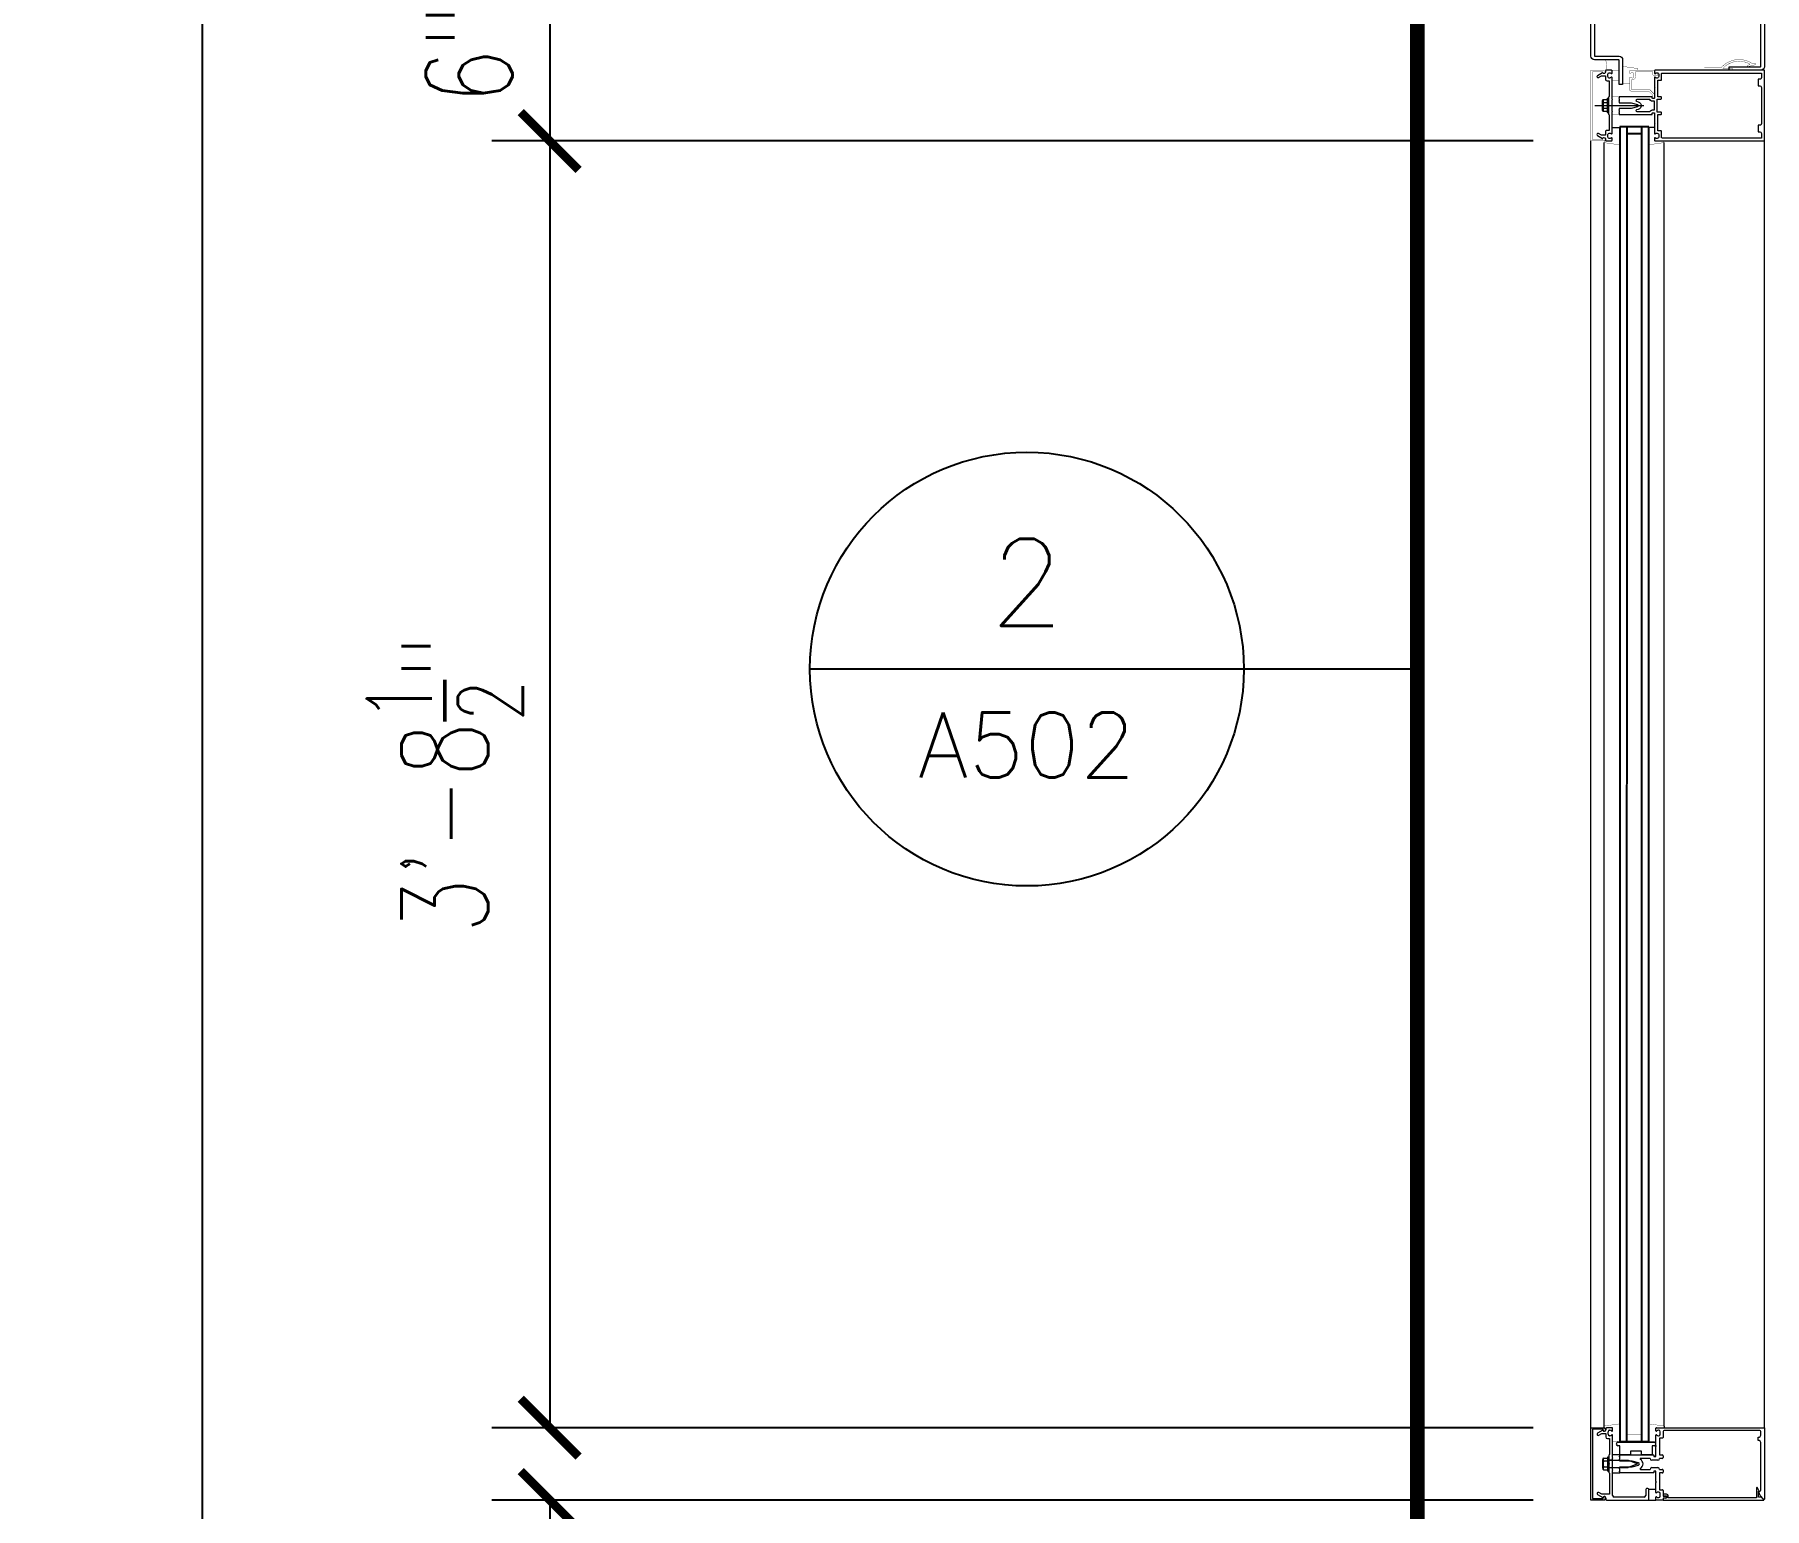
# Model space of a CAD drawing. Header units: inches. Extents: x 3850 to 5846, y -3 to 909.
# Drawn here: x 5069.4 to 5129.3, y 195.7 to 246.7 of the extents above; entities that cross this region are included whole.
import ezdxf
from ezdxf.enums import TextEntityAlignment as Align

# ---------------------------------------------------------------- set-up
doc = ezdxf.new("R2010")
doc.units = ezdxf.units.IN
doc.header["$LTSCALE"] = 0.5
doc.header["$MEASUREMENT"] = 0
doc.linetypes.add('HIDDEN2', pattern=[0.1875, 0.125, -0.0625])
doc.layers.get('0').update_dxf_attribs({"lineweight": 18})
doc.layers.get('Defpoints').update_dxf_attribs({"color": 140, "lineweight": 18})
for name, color, linetype, lineweight in [('A-Anno-Dims', 211, 'Continuous', 18), ('A-Detl-Fine', 90, 'Continuous', 18), ('A-Detl-Iden', 151, 'Continuous', 25), ('A-Detl-Medm', 31, 'Continuous', 25), ('A-Detl-Thin', 150, 'Continuous', 18), ('A-Detl-Wide', 213, 'Continuous', 50)]:
    doc.layers.add(name, color=color, linetype=linetype, lineweight=lineweight)
doc.styles.add('Arch-Dim', font='romans.shx', dxfattribs={"width": 0.75})
doc.styles.add('RomanS', font='romans.shx')
doc.dimstyles.new('Aec-Arch-I-96', dxfattribs={"dimscale": 96, "dimtxt": 0.09375, "dimasz": 0.0625, "dimexe": 0.0625, "dimexo": 0.0625, "dimgap": 0.03125, "dimtad": 1, "dimdec": 4, "dimzin": 3, "dimdsep": 46, "dimlunit": 4, "dimtxsty": 'Arch-Dim', "dimblk": 'ARCHTICK', "dimcen": 0.09375, "dimazin": 2, "dimtfac": 0.75, "dimtdec": 4, "dimtix": 1, "dimtmove": 2, "dimatfit": 2, "dimfxl": 1, "dimtolj": 1, "dimtzin": 0, "dimarcsym": 0})

# ---------------------------------------------------------------- blocks, each defined once
blk = doc.blocks.new('_ArchTick')
at = {"color": 0, "linetype": 'ByBlock', "const_width": 0.15}
blk.add_lwpolyline([(-0.5, -0.5), (0.5, 0.5)], dxfattribs=at)
blk = doc.blocks.new('Anno_Detail_A2')
at = {"color": 0, "linetype": 'ByBlock', "lineweight": -2}
blk.add_line((2.5, 0), (-2.5, 0), dxfattribs=at)
blk.add_circle((0, 0), 2.5, dxfattribs=at)
at = {"color": 0, "linetype": 'ByBlock', "lineweight": -2, "style": 'RomanS'}
blk.add_attdef('NUMBER', text='', height=1, dxfattribs=at).set_placement((0, 0.5), align=Align.CENTER)
blk.add_attdef('SHEET', text='', height=0.75, dxfattribs=at).set_placement((0, -0.5), align=Align.TOP_CENTER)
blk = doc.blocks.new('*D194')
at = {"layer": 'A-Anno-Dims', "color": 0, "lineweight": -2, "transparency": 16777216}
for p, q in [((5121.253, 249.002), (5073.253, 249.002)), ((5075.253, 57), (5075.253, 249.002)), ((5121.253, 57), (5073.253, 57))]:
    blk.add_line(p, q, dxfattribs=at)
at = {"layer": 'Defpoints', "color": 0, "transparency": 16777216}
for p in [(5075.253, 249.002), (5123.253, 249.002), (5123.253, 57)]:
    blk.add_point(p, dxfattribs=at)
at = {"layer": 'A-Anno-Dims', "color": 0, "lineweight": -2, "transparency": 16777216, "xscale": 2, "yscale": 2, "zscale": 2}
for p, rotation in [((5075.253, 249.002), 90), ((5075.253, 57), 270)]:
    blk.add_blockref('_ArchTick', p, dxfattribs=dict(at, rotation=rotation))
at = {"layer": 'A-Anno-Dims', "color": 0, "transparency": 16777216, "insert": (5072.467, 153.001), "char_height": 3, "attachment_point": 5, "rotation": 90, "style": 'Arch-Dim'}
blk.add_mtext('\\A1;16\'-0"', dxfattribs=at)
blk = doc.blocks.new('*D199')
at = {"layer": 'A-Anno-Dims', "color": 0, "lineweight": -2, "transparency": 16777216}
for p, q in [((5121.253, 810.25), (5061.252, 810.25)), ((5063.252, 57), (5063.252, 810.25)), ((5121.253, 57), (5061.252, 57))]:
    blk.add_line(p, q, dxfattribs=at)
at = {"layer": 'Defpoints', "color": 0, "transparency": 16777216}
for p in [(5063.252, 810.25), (5123.253, 810.25), (5123.253, 57)]:
    blk.add_point(p, dxfattribs=at)
at = {"layer": 'A-Anno-Dims', "color": 0, "lineweight": -2, "transparency": 16777216, "xscale": 2, "yscale": 2, "zscale": 2}
for p, rotation in [((5063.252, 810.25), 90), ((5063.252, 57), 270)]:
    blk.add_blockref('_ArchTick', p, dxfattribs=dict(at, rotation=rotation))
at = {"layer": 'A-Anno-Dims', "color": 0, "transparency": 16777216, "insert": (5059.627, 433.625), "char_height": 3, "attachment_point": 5, "rotation": 90, "style": 'Arch-Dim'}
blk.add_mtext('\\A1;62\'-9{\\H0.750000x;\\S1/4;}"', dxfattribs=at)
blk = doc.blocks.new('*D225')
at = {"layer": 'A-Detl-Wide', "color": 0, "lineweight": -2, "transparency": 16777216}
for p, q in [((5127.754, 249.003), (5085.253, 249.003)), ((5087.253, 249.003), (5087.253, 243)), ((5121.253, 243), (5085.253, 243))]:
    blk.add_line(p, q, dxfattribs=at)
at = {"layer": 'Defpoints', "color": 0, "transparency": 16777216}
for p in [(5129.754, 249.003), (5087.253, 243), (5123.253, 243)]:
    blk.add_point(p, dxfattribs=at)
at = {"layer": 'A-Detl-Wide', "color": 0, "lineweight": -2, "transparency": 16777216, "xscale": 2, "yscale": 2, "zscale": 2}
for p, rotation in [((5087.253, 249.003), 90), ((5087.253, 243), 270)]:
    blk.add_blockref('_ArchTick', p, dxfattribs=dict(at, rotation=rotation))
at = {"layer": 'A-Detl-Wide', "color": 0, "transparency": 16777216, "insert": (5084.467, 246.001), "char_height": 3, "attachment_point": 5, "rotation": 90, "style": 'Arch-Dim'}
blk.add_mtext('\\A1;6"', dxfattribs=at)
blk = doc.blocks.new('*D226')
at = {"layer": 'A-Detl-Wide', "color": 0, "lineweight": -2, "transparency": 16777216}
for p, q in [((5121.253, 243), (5085.253, 243)), ((5087.253, 243), (5087.253, 198.499)), ((5121.253, 198.499), (5085.253, 198.499))]:
    blk.add_line(p, q, dxfattribs=at)
at = {"layer": 'Defpoints', "color": 0, "transparency": 16777216}
for p in [(5123.253, 243), (5087.253, 198.499), (5123.253, 198.499)]:
    blk.add_point(p, dxfattribs=at)
at = {"layer": 'A-Detl-Wide', "color": 0, "lineweight": -2, "transparency": 16777216, "xscale": 2, "yscale": 2, "zscale": 2}
for p, rotation in [((5087.253, 243), 90), ((5087.253, 198.499), 270)]:
    blk.add_blockref('_ArchTick', p, dxfattribs=dict(at, rotation=rotation))
at = {"layer": 'A-Detl-Wide', "color": 0, "transparency": 16777216, "insert": (5083.628, 220.75), "char_height": 3, "attachment_point": 5, "rotation": 90, "style": 'Arch-Dim'}
blk.add_mtext('\\A1;3\'-8{\\H0.750000x;\\S1/2;}"', dxfattribs=at)
blk = doc.blocks.new('*D229')
at = {"layer": 'A-Detl-Wide', "color": 0, "lineweight": -2, "transparency": 16777216}
for p, q in [((5121.253, 195.999), (5085.253, 195.999)), ((5087.253, 195.999), (5087.253, 155.5)), ((5237.253, 155.5), (5085.253, 155.5))]:
    blk.add_line(p, q, dxfattribs=at)
at = {"layer": 'Defpoints', "color": 0, "transparency": 16777216}
for p in [(5123.253, 195.999), (5087.253, 155.5), (5239.253, 155.5)]:
    blk.add_point(p, dxfattribs=at)
at = {"layer": 'A-Detl-Wide', "color": 0, "lineweight": -2, "transparency": 16777216, "xscale": 2, "yscale": 2, "zscale": 2}
for p, rotation in [((5087.253, 195.999), 90), ((5087.253, 155.5), 270)]:
    blk.add_blockref('_ArchTick', p, dxfattribs=dict(at, rotation=rotation))
at = {"layer": 'A-Detl-Wide', "color": 0, "transparency": 16777216, "insert": (5083.628, 175.749), "char_height": 3, "attachment_point": 5, "rotation": 90, "style": 'Arch-Dim'}
blk.add_mtext('\\A1;3\'-4{\\H0.750000x;\\S1/2;}"', dxfattribs=at)

msp = doc.modelspace()

# ---------------------------------------------------------------- linework, layer by layer
at = {"layer": 'A-Detl-Fine'}
for p, q in [((5123.39157, 244.2215), (5125.08538, 244.2215)), ((5123.64267, 244.3805), (5123.64267, 244.07612)), ((5123.65497, 244.41491), (5123.67367, 244.41491)), ((5123.65497, 244.04172), (5123.67367, 244.04172)), ((5123.67367, 244.41491), (5123.67367, 244.04172)), ((5123.6776, 244.43123), (5123.81728, 244.43123)), ((5123.6776, 244.32977), (5123.81728, 244.32977)), ((5123.6776, 244.12685), (5123.81728, 244.12685)), ((5123.81728, 244.47832), (5123.81728, 243.97832)), ((5123.81728, 244.47832), (5123.85728, 244.47832)), ((5123.85728, 244.47832), (5123.85728, 243.97832)), ((5123.6776, 244.0254), (5123.81728, 244.0254)), ((5123.81728, 243.97832), (5123.85728, 243.97832)), ((5123.9863, 243.46868), (5124.23061, 243.46868)), ((5125.45166, 243.46868), (5125.25314, 243.46868)), ((5123.71248, 198.49952), (5123.71339, 242.93949)), ((5125.79199, 198.55808), (5125.7929, 242.94097)), ((5124.18974, 197.99929), (5125.43974, 197.99929)), ((5125.79199, 198.55808), (5125.79199, 198.49907)), ((5123.66263, 197.09711), (5123.66263, 197.40149)), ((5123.67493, 197.43589), (5123.69363, 197.43589)), ((5123.69363, 197.0627), (5123.69363, 197.43589)), ((5123.69756, 197.45221), (5123.83724, 197.45221)), ((5123.83724, 196.99929), (5123.83724, 197.49929)), ((5123.83724, 197.49929), (5123.87724, 197.49929)), ((5123.87724, 196.99929), (5123.87724, 197.49929)), ((5124.25224, 197.56229), (5124.00224, 197.56229)), ((5124.25224, 197.87429), (5124.18974, 197.87429)), ((5124.25224, 197.56229), (5124.25224, 197.87429)), ((5124.62724, 197.56229), (5124.25224, 197.56229)), ((5125.00224, 197.68729), (5124.62724, 197.68729)), ((5124.62724, 197.68729), (5124.62724, 197.56229)), ((5125.00224, 197.56229), (5125.00224, 197.68729)), ((5125.37724, 197.56229), (5125.00224, 197.56229)), ((5125.43974, 197.87429), (5125.37724, 197.87429)), ((5125.37724, 197.87429), (5125.37724, 197.56229)), ((5123.67493, 197.0627), (5123.69363, 197.0627)), ((5123.69756, 197.35076), (5123.83724, 197.35076)), ((5123.69756, 197.14784), (5123.83724, 197.14784)), ((5123.69756, 197.04638), (5123.83724, 197.04638)), ((5123.83724, 196.99929), (5123.87724, 196.99929)), ((5123.87724, 197.37468), (5124.54224, 197.37468)), ((5123.87724, 197.12391), (5124.54224, 197.12391)), ((5124.00224, 196.93629), (5124.25224, 196.93629)), ((5124.54224, 197.37468), (5124.87724, 197.24929)), ((5124.87724, 197.24929), (5124.54224, 197.12391)), ((5125.50247, 196.35969), (5125.25247, 196.35969)), ((5125.25247, 195.99969), (5125.50247, 195.99969))]:
    msp.add_line(p, q, dxfattribs=at)
at = {"layer": 'A-Detl-Fine', "const_width": 0.01111}
for points in [[(5123.78952, 245.62197), (5123.78678, 245.68493), (5123.77855, 245.7473), (5123.76483, 245.80845)], [(5123.76483, 245.43548), (5123.77855, 245.49663), (5123.78678, 245.559), (5123.78952, 245.62197)], [(5124.23014, 245.44265), (5123.98583, 245.44265)], [(5124.35228, 245.57683), (5124.87998, 245.50205)], [(5124.87998, 245.44341), (5124.76699, 245.44341)], [(5124.87998, 245.50205), (5124.87998, 245.44341)], [(5127.17669, 245.54075), (5127.76303, 245.54075)], [(5127.17669, 245.44304), (5127.17669, 245.54075)], [(5128.12361, 245.44304), (5127.17669, 245.44304)], [(5128.37664, 245.81563), (5128.31363, 245.81303), (5128.25098, 245.80537), (5128.18905, 245.79282), (5128.12821, 245.77559), (5128.06881, 245.75385), (5128.01123, 245.7278), (5127.95582, 245.69761), (5127.90294, 245.66349), (5127.85296, 245.62562), (5127.80623, 245.58419), (5127.76312, 245.53939)], [(5127.8111, 245.50362), (5128.15392, 245.50362)], [(5128.37664, 245.75505), (5128.31261, 245.75222), (5128.24929, 245.74388), (5128.18704, 245.73022), (5128.12623, 245.71144), (5128.06719, 245.68772), (5128.01031, 245.65928), (5127.95591, 245.6263), (5127.90438, 245.58899), (5127.85606, 245.54753), (5127.81131, 245.50213)], [(5128.12361, 245.44304), (5128.13888, 245.44718), (5128.14975, 245.45806), (5128.1539, 245.47332)], [(5128.15392, 245.50362), (5128.15392, 245.47332)], [(5128.8424, 245.67108), (5128.78272, 245.70741), (5128.71972, 245.73908), (5128.65402, 245.76574), (5128.58625, 245.78706), (5128.51702, 245.80271), (5128.44694, 245.81234), (5128.37664, 245.81563)], [(5128.75155, 245.65685), (5128.68257, 245.69106), (5128.60887, 245.71841), (5128.53217, 245.73848), (5128.45419, 245.75083), (5128.37664, 245.75505)], [(5128.6564, 245.58164), (5128.65436, 245.57952), (5128.65306, 245.5769), (5128.65261, 245.57397)], [(5128.65261, 245.57397), (5128.65392, 245.56911), (5128.65738, 245.56566), (5128.66224, 245.56434)], [(5128.65642, 245.58168), (5128.75062, 245.65694)], [(5128.66224, 245.56434), (5128.66308, 245.56438), (5128.66394, 245.5645), (5128.66477, 245.56467)], [(5128.92975, 245.63046), (5128.66477, 245.56467)], [(5128.84221, 245.67116), (5128.91514, 245.68924)], [(5128.92133, 245.68988), (5128.91926, 245.6898), (5128.91716, 245.68959), (5128.91518, 245.68928)], [(5128.95163, 245.65958), (5128.94748, 245.67485), (5128.9366, 245.68573), (5128.92133, 245.68988)], [(5128.92973, 245.63046), (5128.94114, 245.63664), (5128.94882, 245.64685), (5128.95163, 245.65958)], [(5123.98583, 245.09086), (5124.23014, 245.09086)], [(5124.59659, 244.97435), (5124.35228, 244.97435)], [(5123.98607, 244.52737), (5124.23037, 244.52737)], [(5124.23037, 243.91563), (5123.98607, 243.91563)], [(5123.71339, 242.93949), (5123.71339, 242.99813)], [(5123.71339, 242.99813), (5123.82638, 242.99813)], [(5124.24109, 242.86471), (5123.71339, 242.93949)], [(5125.2529, 242.86619), (5125.7806, 242.94097)], [(5125.7806, 242.99961), (5125.66761, 242.99961)], [(5125.7806, 242.94097), (5125.7806, 242.99961)], [(5124.24019, 198.63309), (5123.71248, 198.55831), (5123.71248, 198.49751)], [(5125.26429, 198.63286), (5125.79199, 198.55808)], [(5123.98539, 198.0306), (5124.22971, 198.0306)], [(5125.45075, 198.0306), (5125.20644, 198.0306)]]:
    msp.add_lwpolyline(points, dxfattribs=at)
at = {"layer": 'A-Detl-Fine'}
for centre, radius, start, end in [((5123.69698, 244.3805), 0.05431, 110.9107, 249.0893), ((5123.69698, 244.07612), 0.05431, 110.9107, 249.0893), ((5123.80752, 244.22832), 0.16485, 142.0123, 217.9877), ((5124.18974, 197.93679), 0.0625, 90, 270), ((5125.43974, 197.93679), 0.0625, 270, 90), ((5123.71694, 197.40149), 0.05431, 110.9107, 249.0893), ((5123.82748, 197.24929), 0.16485, 142.0123, 217.9877), ((5123.71694, 197.09711), 0.05431, 110.9107, 249.0893)]:
    msp.add_arc(centre, radius, start, end, dxfattribs=at)
at = {"layer": 'A-Detl-Iden', "linetype": 'HIDDEN2', "const_width": 0.5, "flags": 128}
msp.add_lwpolyline([(5117.25316, 188.24998, 0.41421356), (5121.25316, 184.24998), (5253.67344, 184.24998, 0.41421356), (5257.67344, 188.24998), (5257.67344, 261.22074, 0.41421356), (5253.67344, 265.22074), (5121.25316, 265.22074, 0.41421356), (5117.25316, 261.22074)], format="xyb", close=True, dxfattribs=at)
at = {"layer": 'A-Detl-Medm', "linetype": 'Continuous'}
for p, q in [((5124.25314, 243.48859), (5124.25224, 198.01068)), ((5125.25314, 243.48859), (5124.25314, 243.48859)), ((5124.50224, 198.01068), (5124.50314, 243.48859)), ((5125.00314, 243.48859), (5125.00224, 198.01068)), ((5125.25224, 198.01068), (5125.25314, 243.48859)), ((5125.00314, 243.2443), (5124.50314, 243.2443)), ((5125.25224, 198.01068), (5124.22946, 198.01068))]:
    msp.add_line(p, q, dxfattribs=at)
at = {"layer": 'A-Detl-Medm', "linetype": 'Continuous', "const_width": 0.01111}
msp.add_lwpolyline([(5125.00224, 198.25498), (5124.51363, 198.25498)], dxfattribs=at)
at = {"layer": 'A-Detl-Thin'}
for p, q in [((5125.45192, 245.42349), (5125.45188, 245.42349)), ((5125.45188, 245.42349), (5125.45188, 245.34337)), ((5125.45188, 245.34337), (5125.45192, 245.34337)), ((5125.45458, 245.43334), (5125.45192, 245.42349)), ((5125.45192, 245.34337), (5125.45635, 245.33283)), ((5125.46158, 245.44035), (5125.45458, 245.43334)), ((5125.45635, 245.33283), (5125.46635, 245.3287)), ((5125.47143, 245.443), (5125.46158, 245.44035)), ((5125.46635, 245.3287), (5125.47693, 245.33306)), ((5125.47143, 245.44304), (5125.47143, 245.443)), ((5129.25329, 245.44304), (5125.47143, 245.44304)), ((5125.47693, 245.33306), (5125.47696, 245.33304)), ((5125.47696, 245.33304), (5125.49529, 245.34715)), ((5125.49529, 245.34715), (5125.51645, 245.35595)), ((5125.51645, 245.35595), (5125.53935, 245.35898)), ((5125.53935, 245.35898), (5125.53935, 245.359)), ((5125.53935, 245.359), (5125.54961, 245.359)), ((5125.54961, 245.359), (5125.54961, 245.35897)), ((5125.54961, 245.35897), (5125.57426, 245.35229)), ((5125.57426, 245.35229), (5125.59177, 245.33477)), ((5125.59177, 245.33477), (5125.59845, 245.31013)), ((5125.59845, 245.31013), (5125.59847, 245.31013)), ((5125.59847, 245.31013), (5125.59847, 245.22415)), ((5125.6962, 245.11566), (5125.6962, 245.316)), ((5125.6962, 245.316), (5125.69622, 245.316)), ((5125.69622, 245.316), (5125.70022, 245.33079)), ((5125.70022, 245.33079), (5125.71073, 245.34129)), ((5125.71073, 245.34129), (5125.72551, 245.34529)), ((5125.72551, 245.34529), (5125.72551, 245.34531)), ((5125.72551, 245.34531), (5129.15556, 245.34531)), ((5129.15556, 245.34531), (5129.15556, 245.18896)), ((5129.25329, 242.99998), (5129.25329, 245.44304)), ((5125.45192, 245.19091), (5125.45188, 245.19091)), ((5125.45188, 245.19091), (5125.45188, 244.84694)), ((5125.45188, 244.84694), (5125.46655, 244.83227)), ((5125.46655, 244.83227), (5125.45188, 244.81761)), ((5125.45188, 244.81761), (5125.45188, 244.47852)), ((5125.45635, 245.20144), (5125.45192, 245.19091)), ((5125.46635, 245.20556), (5125.45635, 245.20144)), ((5125.47693, 245.20121), (5125.46635, 245.20556)), ((5125.49525, 245.18717), (5125.47693, 245.20129)), ((5125.47693, 245.20129), (5125.47693, 245.20121)), ((5125.51641, 245.17836), (5125.49525, 245.18717)), ((5125.53933, 245.17531), (5125.51641, 245.17836)), ((5125.53935, 245.17527), (5125.53933, 245.17531)), ((5125.54961, 245.17527), (5125.53935, 245.17527)), ((5125.57426, 245.18198), (5125.54961, 245.17531)), ((5125.54961, 245.17531), (5125.54961, 245.17527)), ((5125.57404, 244.52737), (5125.57404, 245.09611)), ((5125.57404, 245.09611), (5125.67665, 245.09611)), ((5125.59177, 245.1995), (5125.57426, 245.18198)), ((5125.59845, 245.22415), (5125.59177, 245.1995)), ((5125.59847, 245.22415), (5125.59845, 245.22415)), ((5125.67665, 245.09613), (5125.6865, 245.0988)), ((5125.67665, 245.09611), (5125.67665, 245.09613)), ((5125.6865, 245.0988), (5125.69351, 245.10581)), ((5125.69351, 245.10581), (5125.69618, 245.11566)), ((5125.69618, 245.11566), (5125.6962, 245.11566)), ((5129.09693, 245.13032), (5129.03829, 245.13032)), ((5129.03829, 245.13032), (5129.03829, 244.90067)), ((5129.03829, 244.90067), (5129.09693, 244.90067)), ((5129.1265, 245.13837), (5129.09693, 245.13036)), ((5129.09693, 245.13036), (5129.09693, 245.13032)), ((5129.09693, 244.90067), (5129.09693, 244.90065)), ((5129.09693, 244.90065), (5129.1265, 244.89264)), ((5129.14752, 245.15939), (5129.1265, 245.13837)), ((5129.1265, 244.89264), (5129.14752, 244.87162)), ((5129.15553, 245.18896), (5129.14752, 245.15939)), ((5129.14752, 244.87162), (5129.15555, 244.84206)), ((5129.15556, 245.18896), (5129.15553, 245.18896)), ((5129.15555, 244.84206), (5129.15556, 244.84206)), ((5129.15556, 244.84206), (5129.15556, 243.60097)), ((5124.23037, 244.4883), (5124.2157, 244.47364)), ((5124.2157, 244.47364), (5124.23037, 244.45897)), ((5124.23037, 244.38763), (5124.2157, 244.37299)), ((5124.2157, 244.37299), (5124.23037, 244.35832)), ((5124.23037, 244.0847), (5124.2157, 244.07004)), ((5124.2157, 244.07004), (5124.23037, 244.05539)), ((5125.36785, 244.52737), (5124.23037, 244.52737)), ((5124.23037, 244.52737), (5124.23037, 244.4883)), ((5124.23037, 244.45897), (5124.23037, 244.38763)), ((5124.23037, 244.35832), (5124.23037, 244.31923)), ((5124.23037, 244.31923), (5124.65057, 244.31923)), ((5124.65057, 244.12379), (5124.23037, 244.12379)), ((5124.23037, 244.12379), (5124.23037, 244.0847)), ((5124.23037, 244.05539), (5124.23037, 243.98405)), ((5124.65057, 244.31923), (5124.86371, 244.26213)), ((5124.86371, 244.1809), (5124.65057, 244.12379)), ((5124.81416, 244.41668), (5124.81075, 244.39091)), ((5124.81075, 244.39091), (5124.83111, 244.37204)), ((5124.83113, 244.07097), (5124.81076, 244.05211)), ((5124.81076, 244.05211), (5124.81415, 244.02634)), ((5124.8387, 244.42963), (5124.81416, 244.41668)), ((5124.83111, 244.37204), (5124.83113, 244.37202)), ((5124.83113, 244.37202), (5124.88902, 244.35651)), ((5124.88902, 244.08652), (5124.83113, 244.07099)), ((5124.83113, 244.07099), (5124.83113, 244.07097)), ((5125.29165, 244.42966), (5124.8387, 244.42966)), ((5124.8387, 244.42966), (5124.8387, 244.42963)), ((5124.86371, 244.26213), (5124.86371, 244.26209)), ((5124.86371, 244.26209), (5124.89139, 244.23856)), ((5124.89139, 244.20444), (5124.86371, 244.18091)), ((5124.86371, 244.18091), (5124.86371, 244.1809)), ((5124.88902, 244.35651), (5124.889, 244.35649)), ((5124.889, 244.35649), (5124.93973, 244.33179)), ((5124.93973, 244.11121), (5124.889, 244.08652)), ((5124.889, 244.08652), (5124.88902, 244.08652)), ((5124.89139, 244.23856), (5124.89139, 244.20444)), ((5124.93973, 244.33179), (5124.97355, 244.29323)), ((5124.97355, 244.14978), (5124.93973, 244.11121)), ((5124.97355, 244.29323), (5124.99045, 244.24634)), ((5124.99045, 244.19667), (5124.97355, 244.14978)), ((5124.99045, 244.24634), (5124.99045, 244.19667)), ((5125.31565, 244.39852), (5125.29165, 244.4297)), ((5125.29165, 244.4297), (5125.29165, 244.42966)), ((5125.29166, 244.01338), (5125.31569, 244.04456)), ((5125.34867, 244.37827), (5125.31565, 244.39852)), ((5125.31569, 244.04456), (5125.34873, 244.06477)), ((5125.38735, 244.37104), (5125.34867, 244.37827)), ((5125.34873, 244.06477), (5125.38741, 244.07198)), ((5125.37277, 244.52604), (5125.36785, 244.52737)), ((5125.37628, 244.52254), (5125.37277, 244.52604)), ((5125.37761, 244.51761), (5125.37628, 244.52254)), ((5125.37763, 244.51761), (5125.37761, 244.51761)), ((5125.37763, 244.47852), (5125.37763, 244.51761)), ((5125.37765, 244.47852), (5125.37763, 244.47852)), ((5125.37897, 244.4736), (5125.37765, 244.47852)), ((5125.38247, 244.4701), (5125.37897, 244.4736)), ((5125.38739, 244.46877), (5125.38247, 244.4701)), ((5125.38739, 244.37102), (5125.38735, 244.37104)), ((5125.38739, 244.46876), (5125.38739, 244.46877)), ((5125.44212, 244.46876), (5125.38739, 244.46876)), ((5125.45188, 244.37102), (5125.38739, 244.37102)), ((5125.38741, 244.07198), (5125.38739, 244.072)), ((5125.38739, 244.072), (5125.45188, 244.072)), ((5125.44704, 244.4701), (5125.44212, 244.46877)), ((5125.44212, 244.46877), (5125.44212, 244.46876)), ((5125.45054, 244.4736), (5125.44704, 244.4701)), ((5125.45188, 244.47852), (5125.45054, 244.4736)), ((5125.45188, 244.072), (5125.45188, 244.37102)), ((5125.54961, 243.99382), (5125.54961, 244.44921)), ((5125.54961, 244.44921), (5125.67665, 244.44921)), ((5125.67665, 244.52737), (5125.57404, 244.52737)), ((5125.67665, 244.52735), (5125.67665, 244.52737)), ((5125.6865, 244.52469), (5125.67665, 244.52735)), ((5125.67665, 244.44923), (5125.6865, 244.4519)), ((5125.67665, 244.44921), (5125.67665, 244.44923)), ((5125.69351, 244.51768), (5125.6865, 244.52469)), ((5125.6865, 244.4519), (5125.69351, 244.4589)), ((5125.69618, 244.50783), (5125.69351, 244.51768)), ((5125.69351, 244.4589), (5125.69618, 244.46876)), ((5125.6962, 244.50783), (5125.69618, 244.50783)), ((5125.69618, 244.46876), (5125.6962, 244.46876)), ((5125.6962, 244.46876), (5125.6962, 244.50783)), ((5124.23037, 243.98405), (5124.2157, 243.96939)), ((5124.2157, 243.96939), (5124.23037, 243.95472)), ((5124.23037, 243.95472), (5124.23037, 243.91563)), ((5124.23037, 243.91563), (5125.36785, 243.91563)), ((5124.81415, 244.02634), (5124.8387, 244.01338)), ((5124.8387, 244.01338), (5124.8387, 244.01336)), ((5124.8387, 244.01336), (5125.29165, 244.01336)), ((5125.29165, 244.01336), (5125.29166, 244.01338)), ((5125.36785, 243.91565), (5125.37277, 243.91698)), ((5125.36785, 243.91563), (5125.36785, 243.91565)), ((5125.37277, 243.91698), (5125.37628, 243.92049)), ((5125.37628, 243.92049), (5125.37761, 243.92541)), ((5125.37761, 243.92541), (5125.37763, 243.92541)), ((5125.37763, 243.92541), (5125.37763, 243.96451)), ((5125.37763, 243.96451), (5125.37765, 243.96451)), ((5125.37765, 243.96451), (5125.37897, 243.96943)), ((5125.37897, 243.96943), (5125.38247, 243.97292)), ((5125.38247, 243.97292), (5125.38739, 243.97425)), ((5125.38739, 243.97425), (5125.38739, 243.97427)), ((5125.38739, 243.97427), (5125.44212, 243.97427)), ((5125.44212, 243.97427), (5125.44704, 243.97293)), ((5125.44704, 243.97293), (5125.45054, 243.96943)), ((5125.45054, 243.96943), (5125.45188, 243.96451)), ((5125.45188, 243.96451), (5125.45188, 243.6254)), ((5125.45188, 243.6254), (5125.46655, 243.61075)), ((5125.46655, 243.61075), (5125.45188, 243.59609)), ((5125.45188, 243.59609), (5125.45188, 243.25212)), ((5125.67665, 243.99382), (5125.54961, 243.99382)), ((5125.57404, 243.34689), (5125.57404, 243.91563)), ((5125.57404, 243.91563), (5125.67665, 243.91563)), ((5125.67665, 243.9938), (5125.67665, 243.99382)), ((5125.6865, 243.99113), (5125.67665, 243.9938)), ((5125.67665, 243.91565), (5125.6865, 243.91832)), ((5125.67665, 243.91563), (5125.67665, 243.91565)), ((5125.69351, 243.98412), (5125.6865, 243.99113)), ((5125.6865, 243.91832), (5125.69351, 243.92533)), ((5125.69618, 243.97427), (5125.69351, 243.98412)), ((5125.69351, 243.92533), (5125.69618, 243.93518)), ((5125.6962, 243.97427), (5125.69618, 243.97427)), ((5125.69618, 243.93518), (5125.6962, 243.93518)), ((5125.6962, 243.93518), (5125.6962, 243.97427)), ((5129.09693, 243.54235), (5129.03829, 243.54235)), ((5129.03829, 243.54235), (5129.03829, 243.3127)), ((5129.1265, 243.55038), (5129.09693, 243.54237)), ((5129.09693, 243.54237), (5129.09693, 243.54235)), ((5129.14752, 243.5714), (5129.1265, 243.55038)), ((5129.15553, 243.60097), (5129.14752, 243.5714)), ((5129.15556, 243.60097), (5129.15553, 243.60097)), ((5123.25224, 198.49952), (5123.25314, 242.99998)), ((5125.45188, 243.25212), (5125.45192, 243.25212)), ((5125.45192, 243.09966), (5125.45188, 243.09966)), ((5125.45188, 243.09966), (5125.45188, 243.01953)), ((5125.45188, 243.01953), (5125.45192, 243.01953)), ((5125.45192, 243.25212), (5125.45635, 243.24158)), ((5125.45635, 243.1102), (5125.45192, 243.09966)), ((5125.45192, 243.01953), (5125.45458, 243.00968)), ((5125.45458, 243.00968), (5125.46158, 243.00268)), ((5125.45635, 243.24158), (5125.46635, 243.23745)), ((5125.46635, 243.11432), (5125.45635, 243.1102)), ((5125.46158, 243.00268), (5125.47143, 243.00002)), ((5125.46635, 243.23745), (5125.47693, 243.24181)), ((5125.47693, 243.10997), (5125.46635, 243.11432)), ((5125.47143, 243.00002), (5125.47143, 242.99998)), ((5125.47143, 242.99998), (5129.25329, 242.99998)), ((5125.47693, 243.24181), (5125.47696, 243.24178)), ((5125.49525, 243.09591), (5125.47693, 243.11002)), ((5125.47693, 243.11002), (5125.47693, 243.10997)), ((5125.47696, 243.24178), (5125.49529, 243.25588)), ((5125.51641, 243.08709), (5125.49525, 243.09591)), ((5125.49529, 243.25588), (5125.51645, 243.26468)), ((5125.53933, 243.08404), (5125.51641, 243.08709)), ((5125.51645, 243.26468), (5125.53935, 243.26772)), ((5125.53935, 243.08402), (5125.53933, 243.08404)), ((5125.53935, 243.26772), (5125.53935, 243.26774)), ((5125.53935, 243.26774), (5125.54961, 243.26774)), ((5125.54961, 243.08402), (5125.53935, 243.08402)), ((5125.54961, 243.26774), (5125.54961, 243.26772)), ((5125.54961, 243.26772), (5125.57426, 243.26104)), ((5125.57426, 243.09074), (5125.54961, 243.08406)), ((5125.54961, 243.08406), (5125.54961, 243.08402)), ((5125.67665, 243.34689), (5125.57404, 243.34689)), ((5125.57426, 243.26104), (5125.59177, 243.24352)), ((5125.59177, 243.10825), (5125.57426, 243.09074)), ((5125.59177, 243.24352), (5125.59845, 243.21888)), ((5125.59845, 243.1329), (5125.59177, 243.10825)), ((5125.59845, 243.21888), (5125.59847, 243.21888)), ((5125.59847, 243.1329), (5125.59845, 243.1329)), ((5125.59847, 243.21888), (5125.59847, 243.1329)), ((5125.67665, 243.34687), (5125.67665, 243.34689)), ((5125.6865, 243.34421), (5125.67665, 243.34687)), ((5125.69351, 243.3372), (5125.6865, 243.34421)), ((5125.69618, 243.32735), (5125.69351, 243.3372)), ((5125.6962, 243.32735), (5125.69618, 243.32735)), ((5125.6962, 243.12702), (5125.6962, 243.32735)), ((5125.69622, 243.12702), (5125.6962, 243.12702)), ((5125.70021, 243.11225), (5125.69622, 243.12702)), ((5125.71072, 243.10174), (5125.70021, 243.11225)), ((5125.72551, 243.09773), (5125.71072, 243.10174)), ((5125.72551, 243.09771), (5125.72551, 243.09773)), ((5129.15556, 243.09771), (5125.72551, 243.09771)), ((5129.03829, 243.3127), (5129.09693, 243.3127)), ((5129.09693, 243.3127), (5129.09693, 243.31266)), ((5129.09693, 243.31266), (5129.1265, 243.30465)), ((5129.1265, 243.30465), (5129.14752, 243.28363)), ((5129.14752, 243.28363), (5129.15555, 243.25406)), ((5129.15555, 243.25406), (5129.15556, 243.25406)), ((5129.15556, 243.25406), (5129.15556, 243.09771)), ((5129.25235, 198.49952), (5129.25329, 242.99998)), ((5123.25224, 195.99929), (5123.25224, 198.49929)), ((5123.25224, 198.49929), (5123.69624, 198.49929)), ((5123.67624, 198.44929), (5123.31224, 198.44929)), ((5123.31224, 198.44929), (5123.31224, 196.04929)), ((5123.66887, 198.41329), (5123.48624, 198.30785)), ((5123.52624, 198.23857), (5123.63141, 198.29929)), ((5123.63141, 198.29929), (5123.76624, 198.29929)), ((5123.67624, 198.41929), (5123.67624, 198.44929)), ((5123.68612, 198.4993), (5123.68612, 198.49926)), ((5123.68612, 198.49926), (5123.71569, 198.49125)), ((5123.75624, 198.43929), (5123.75624, 198.41929)), ((5123.76624, 198.46929), (5123.76624, 198.42929)), ((5123.76624, 198.29929), (5123.76624, 198.18529)), ((5123.98224, 198.49929), (5123.79624, 198.49929)), ((5123.82624, 198.12529), (5123.90224, 198.12529)), ((5123.85224, 198.27529), (5123.85224, 198.36329)), ((5123.90224, 198.41329), (5123.91274, 198.41329)), ((5123.91274, 198.22529), (5123.90224, 198.22529)), ((5123.90224, 198.12529), (5123.90224, 197.57429)), ((5124.00224, 198.39729), (5124.00224, 198.47929)), ((5124.00224, 197.47429), (5124.00224, 198.24129)), ((5125.50224, 198.39729), (5125.50224, 198.47929)), ((5125.50224, 197.88929), (5125.50224, 198.24129)), ((5125.52224, 198.49929), (5129.25322, 198.49929)), ((5125.60224, 198.41329), (5125.59173, 198.41329)), ((5125.59173, 198.22529), (5125.60224, 198.22529)), ((5125.73224, 198.14429), (5125.62724, 198.14429)), ((5125.62724, 198.14429), (5125.62724, 197.56229)), ((5125.65224, 198.27529), (5125.65224, 198.36329)), ((5125.75224, 198.36929), (5125.75224, 198.16429)), ((5129.09822, 198.39929), (5125.78224, 198.39929)), ((5129.03322, 198.05429), (5129.03322, 198.17929)), ((5129.03322, 198.17929), (5129.06822, 198.17929)), ((5129.06822, 198.05429), (5129.03322, 198.05429)), ((5129.12822, 198.23929), (5129.12822, 198.36929)), ((5129.12822, 196.34129), (5129.12822, 197.99429)), ((5129.25322, 198.49929), (5129.25322, 196.03037)), ((5123.90224, 197.57429), (5123.87724, 197.54929)), ((5123.87724, 197.54929), (5123.87724, 197.26429)), ((5124.00224, 197.38229), (5123.87724, 197.38229)), ((5124.00224, 197.49979), (5124.00224, 197.56229)), ((5124.01724, 197.45929), (5124.00224, 197.47429)), ((5124.00224, 197.44429), (5124.01724, 197.45929)), ((5124.00224, 197.05429), (5124.00224, 197.44429)), ((5124.23724, 197.50729), (5124.25224, 197.52229)), ((5124.25224, 197.49229), (5124.23724, 197.50729)), ((5124.23724, 197.40429), (5124.25224, 197.41929)), ((5124.25224, 197.38929), (5124.23724, 197.40429)), ((5124.25224, 197.52229), (5124.25224, 197.56229)), ((5124.25224, 197.56229), (5125.41624, 197.56229)), ((5124.25224, 197.49979), (5124.25224, 197.56229)), ((5124.25224, 197.41929), (5124.25224, 197.49229)), ((5124.25224, 197.34929), (5124.25224, 197.38929)), ((5125.30124, 197.43729), (5124.97362, 197.43729)), ((5125.56724, 197.37729), (5125.36124, 197.37729)), ((5125.42624, 197.55229), (5125.42624, 197.51229)), ((5125.43624, 197.50229), (5125.49224, 197.50229)), ((5125.51724, 197.87429), (5125.50224, 197.88929)), ((5125.50224, 197.85929), (5125.51724, 197.87429)), ((5125.50224, 197.51229), (5125.50224, 197.85929)), ((5125.62724, 197.56229), (5125.72224, 197.56229)), ((5125.72224, 197.43729), (5125.62724, 197.43729)), ((5125.75224, 197.53229), (5125.75224, 197.46729)), ((5123.87724, 197.26429), (5123.89224, 197.24929)), ((5123.89224, 197.24929), (5123.87724, 197.23429)), ((5123.87724, 197.23429), (5123.87724, 196.94929)), ((5124.00224, 197.11629), (5123.87724, 197.11629)), ((5123.87724, 196.94929), (5123.90224, 196.92429)), ((5123.90224, 196.92429), (5123.90224, 196.19929)), ((5124.01724, 197.03929), (5124.00224, 197.05429)), ((5124.00224, 197.02429), (5124.01724, 197.03929)), ((5124.00224, 196.15929), (5124.00224, 197.02429)), ((5124.00224, 196.93629), (5124.00224, 196.99879)), ((5124.23724, 197.09429), (5124.25224, 197.10929)), ((5124.25224, 197.07929), (5124.23724, 197.09429)), ((5124.23724, 196.99129), (5124.25224, 197.00629)), ((5124.25224, 196.97629), (5124.23724, 196.99129)), ((5124.68224, 197.34929), (5124.25224, 197.34929)), ((5124.25224, 197.10929), (5124.25224, 197.14929)), ((5124.25224, 197.14929), (5124.68224, 197.14929)), ((5124.25224, 197.00629), (5124.25224, 197.07929)), ((5124.25224, 196.93629), (5124.25224, 196.99879)), ((5124.25224, 196.93629), (5124.25224, 196.97629)), ((5125.41624, 196.93629), (5124.25224, 196.93629)), ((5124.90035, 197.29085), (5124.68224, 197.34929)), ((5124.68224, 197.14929), (5124.90035, 197.20774)), ((5124.97362, 197.06129), (5125.30124, 197.06129)), ((5125.36124, 197.12129), (5125.56724, 197.12129)), ((5125.42624, 196.98629), (5125.42624, 196.94629)), ((5125.49224, 196.99629), (5125.43624, 196.99629)), ((5125.50224, 196.63929), (5125.50224, 196.98629)), ((5125.62724, 197.06129), (5125.72224, 197.06129)), ((5125.72224, 196.93629), (5125.62724, 196.93629)), ((5125.62724, 196.93629), (5125.62724, 196.35429)), ((5125.75224, 197.03129), (5125.75224, 196.96629)), ((5123.48624, 196.19074), (5123.66887, 196.08529)), ((5123.63141, 196.19929), (5123.52624, 196.26002)), ((5123.90224, 196.19929), (5123.63141, 196.19929)), ((5125.15224, 196.36929), (5125.15224, 196.15929)), ((5125.22224, 196.39929), (5125.18224, 196.39929)), ((5125.25224, 195.99929), (5125.25224, 196.36929)), ((5125.51724, 196.62429), (5125.50224, 196.63929)), ((5125.50224, 196.60929), (5125.51724, 196.62429)), ((5125.50224, 196.25729), (5125.50224, 196.60929)), ((5125.60224, 196.27329), (5125.59173, 196.27329)), ((5125.62724, 196.35429), (5125.73224, 196.35429)), ((5125.65224, 196.13529), (5125.65224, 196.22329)), ((5125.75224, 196.33429), (5125.75224, 196.12929)), ((5129.10234, 196.1571), (5129.04622, 196.31129)), ((5129.04622, 196.31129), (5129.09822, 196.31129)), ((5123.69624, 195.99929), (5123.25224, 195.99929)), ((5123.31224, 196.04929), (5123.67624, 196.04929)), ((5123.67624, 196.04929), (5123.67624, 196.07929)), ((5123.75624, 196.07929), (5123.75624, 196.05929)), ((5123.76624, 196.06929), (5123.76624, 196.02929)), ((5123.79624, 195.99929), (5125.25224, 195.99929)), ((5125.09224, 196.09929), (5124.06224, 196.09929)), ((5125.50224, 196.01929), (5125.50224, 196.10129)), ((5125.73224, 195.99929), (5125.52224, 195.99929)), ((5125.59173, 196.08529), (5125.60224, 196.08529)), ((5125.75224, 196.12929), (5125.83324, 196.12929)), ((5125.83324, 196.06929), (5125.75224, 196.06929)), ((5125.75224, 196.06929), (5125.75224, 196.01929)), ((5129.23615, 196.02329), (5129.10234, 196.1571))]:
    msp.add_line(p, q, dxfattribs=at)
for points in [[(5123.25316, 245.93449), (5123.25316, 252.06547, -0.41421356), (5123.37816, 252.19047), (5124.21474, 252.19047, 0.41421356), (5124.23037, 252.20609), (5124.23037, 253.04554), (5124.35252, 253.04554), (5124.35252, 252.19331, -0.41421356), (5124.22752, 252.06831), (5123.39094, 252.06831, 0.41421356), (5123.37532, 252.05269), (5123.37532, 245.94728, 0.41421356), (5123.39094, 245.93165), (5124.22752, 245.93165, -0.41421356), (5124.35252, 245.80665), (5124.35252, 244.95443), (5124.23037, 244.95443), (5124.23037, 245.79387, 0.41421356), (5124.21474, 245.80949), (5123.37816, 245.80949, -0.41421356)], [(5129.12829, 252.55692, -0.41421356), (5129.25329, 252.43192), (5129.25329, 245.56804, -0.41421356), (5129.12829, 245.44304), (5128.03739, 245.44304), (5128.03739, 245.5652), (5129.11551, 245.5652, 0.41421356), (5129.13114, 245.58082), (5129.13114, 252.41914, 0.41421356), (5129.11551, 252.43476), (5128.03739, 252.43476), (5128.03739, 252.55692)], [(5125.77824, 196.05929, 0.41421356), (5125.75824, 196.03929), (5125.75824, 195.99929), (5129.23422, 195.99929, 0.66817864), (5129.23776, 196.00783), (5129.14629, 196.09929), (5129.04622, 196.09929), (5129.04622, 196.31129), (5129.07822, 196.31129), (5129.0121, 196.42583, 0.76732699), (5128.98422, 196.41836), (5128.98422, 196.07929), (5125.92824, 196.07929), (5125.92824, 196.13929, 0.41421356), (5125.86824, 196.19929), (5125.78824, 196.19929, 1), (5125.78824, 196.13929), (5125.86324, 196.13929), (5125.86324, 196.05929)]]:
    msp.add_lwpolyline(points, format="xyb", close=True, dxfattribs=at)
at = {"layer": 'A-Detl-Thin', "const_width": 0.01111}
for points in [[(5123.31178, 245.39417), (5123.6675, 245.39417), (5123.6675, 245.36485), (5123.66752, 245.36485), (5123.67283, 245.34514), (5123.68685, 245.33113), (5123.70657, 245.3258), (5123.72629, 245.33111), (5123.7403, 245.34513), (5123.74563, 245.36485), (5123.74567, 245.36485), (5123.74567, 245.3844), (5123.74563, 245.3844), (5123.73764, 245.41399), (5123.71661, 245.43502), (5123.68703, 245.44302), (5123.68703, 245.44304), (5123.25314, 245.44304), (5123.25314, 242.99998), (5123.68703, 242.99998), (5123.68703, 243), (5123.71661, 243.008), (5123.73764, 243.02904), (5123.74563, 243.05862), (5123.74567, 243.05862), (5123.74567, 243.07817), (5123.74565, 243.07817), (5123.74031, 243.09788), (5123.72629, 243.1119), (5123.70657, 243.11722), (5123.68686, 243.11191), (5123.67284, 243.0979), (5123.66752, 243.07817), (5123.6675, 243.07817), (5123.6675, 243.04884), (5123.31178, 243.04884)], [(5125.45188, 245.30915), (5125.50076, 245.30915), (5125.50076, 245.3287), (5125.50078, 245.3287), (5125.50493, 245.33896), (5125.51447, 245.34333), (5125.52496, 245.33978), (5125.52498, 245.33979), (5125.56877, 245.30205), (5125.56875, 245.30203), (5125.57896, 245.2808), (5125.57121, 245.25997), (5125.54961, 245.25056), (5125.54961, 245.25052), (5125.45188, 245.25052), (5125.45187, 245.25056), (5125.42229, 245.25858), (5125.40128, 245.2796), (5125.39328, 245.30917), (5125.39326, 245.30915), (5125.39326, 245.3844), (5124.80204, 245.3844), (5124.80204, 245.22415), (5124.80202, 245.22415), (5124.78733, 245.16991), (5124.74878, 245.13136), (5124.69455, 245.11667), (5124.69455, 245.11665), (5124.65546, 245.11665), (5124.65546, 244.77657), (5125.26329, 244.77657), (5125.26329, 244.77655), (5125.27849, 244.77453), (5125.29255, 244.76871), (5125.30474, 244.75938), (5125.30476, 244.7594), (5125.42689, 244.63724), (5125.43622, 244.62505), (5125.44204, 244.611), (5125.44405, 244.5958), (5125.44408, 244.5958), (5125.44408, 244.4883), (5125.44407, 244.4883), (5125.44139, 244.47845), (5125.43438, 244.47146), (5125.42454, 244.46879), (5125.42454, 244.46876), (5125.40499, 244.46876), (5125.40499, 244.46879), (5125.39515, 244.47146), (5125.38815, 244.47845), (5125.38548, 244.4883), (5125.38544, 244.4883), (5125.38544, 244.5958), (5125.26329, 244.71793), (5124.65546, 244.71793), (5124.65544, 244.71797), (5124.62586, 244.72599), (5124.60485, 244.74702), (5124.59686, 244.77659), (5124.59682, 244.77657), (5124.59682, 245.19091), (5124.59686, 245.19091), (5124.60129, 245.20144), (5124.61128, 245.20556), (5124.62186, 245.20121), (5124.62186, 245.20129), (5124.64017, 245.18715), (5124.66133, 245.17834), (5124.68426, 245.17531), (5124.68428, 245.17527), (5124.69455, 245.17527), (5124.69455, 245.17529), (5124.7192, 245.18195), (5124.73673, 245.19949), (5124.74339, 245.22415), (5124.74341, 245.22415), (5124.74341, 245.31013), (5124.74339, 245.31013), (5124.73673, 245.33478), (5124.7192, 245.35232), (5124.69455, 245.35898), (5124.69455, 245.359), (5124.68428, 245.359), (5124.68428, 245.35898), (5124.66138, 245.35597), (5124.64022, 245.34717), (5124.62192, 245.33306), (5124.62186, 245.33306), (5124.61128, 245.32871), (5124.60129, 245.33283), (5124.59686, 245.34337), (5124.59682, 245.34337), (5124.59682, 245.42349), (5124.59686, 245.42349), (5124.59952, 245.43334), (5124.60652, 245.44034), (5124.61637, 245.443), (5124.61637, 245.44304), (5125.43236, 245.44304), (5125.43236, 245.44302), (5125.4422, 245.44035), (5125.4492, 245.43334), (5125.45187, 245.42349), (5125.45188, 245.42349)]]:
    msp.add_lwpolyline(points, close=True, dxfattribs=at)
at = {"layer": 'A-Detl-Thin'}
msp.add_lwpolyline([(5123.92151, 245.17835), (5123.89861, 245.17531), (5123.89861, 245.17527), (5123.88834, 245.17527), (5123.88834, 245.17531), (5123.86368, 245.18199), (5123.84617, 245.19951), (5123.8395, 245.22415), (5123.83948, 245.22415), (5123.83948, 245.31013), (5123.8395, 245.31013), (5123.84618, 245.33478), (5123.86369, 245.3523), (5123.88834, 245.35898), (5123.88834, 245.359), (5123.89861, 245.359), (5123.89861, 245.35898), (5123.92152, 245.35594), (5123.94268, 245.34713), (5123.96099, 245.33302), (5123.96102, 245.33306), (5123.9716, 245.32869), (5123.9816, 245.33282), (5123.98603, 245.34337), (5123.98607, 245.34337), (5123.98607, 245.42349), (5123.98603, 245.42349), (5123.98338, 245.43334), (5123.97637, 245.44035), (5123.96652, 245.443), (5123.96652, 245.44304), (5123.78476, 245.44304), (5123.78476, 245.443), (5123.76997, 245.43901), (5123.75945, 245.4285), (5123.75546, 245.41371), (5123.75544, 245.41371), (5123.75544, 245.37464), (5123.75541, 245.37464), (5123.73467, 245.33437), (5123.69283, 245.32749), (5123.6603, 245.35902), (5123.66028, 245.359), (5123.48182, 245.25596), (5123.48184, 245.25594), (5123.46743, 245.24147), (5123.46229, 245.22232), (5123.46753, 245.20258), (5123.482, 245.18817), (5123.50115, 245.18303), (5123.52089, 245.18827), (5123.52091, 245.18825), (5123.62369, 245.2476), (5123.75544, 245.2476), (5123.75544, 245.1362), (5123.75546, 245.13622), (5123.76343, 245.10663), (5123.78446, 245.0856), (5123.81405, 245.07759), (5123.81406, 245.07756), (5123.88834, 245.07756), (5123.88834, 244.5391), (5123.86391, 244.51467), (5123.86391, 244.23617), (5123.87857, 244.2215), (5123.86391, 244.20686), (5123.86391, 243.92835), (5123.88834, 243.90393), (5123.88834, 243.36547), (5123.81406, 243.36547), (5123.81406, 243.36545), (5123.78448, 243.35745), (5123.76346, 243.33642), (5123.75546, 243.30685), (5123.75544, 243.30683), (5123.75544, 243.19543), (5123.62369, 243.19543), (5123.52091, 243.25478), (5123.52089, 243.25476), (5123.50115, 243.26), (5123.48202, 243.25487), (5123.46755, 243.24045), (5123.46229, 243.22071), (5123.46741, 243.20157), (5123.48182, 243.1871), (5123.48182, 243.18706), (5123.66028, 243.08402), (5123.6603, 243.08402), (5123.69285, 243.11553), (5123.73468, 243.10865), (5123.75541, 243.06839), (5123.75544, 243.06839), (5123.75544, 243.0293), (5123.75546, 243.0293), (5123.75944, 243.01451), (5123.76995, 243.004), (5123.78476, 243), (5123.78476, 242.99998), (5123.96652, 242.99998), (5123.96652, 243.00002), (5123.97637, 243.00268), (5123.98338, 243.00968), (5123.98603, 243.01953), (5123.98607, 243.01953), (5123.98607, 243.09966), (5123.98603, 243.09966), (5123.9816, 243.1102), (5123.9716, 243.11432), (5123.96102, 243.10997), (5123.96099, 243.11), (5123.94267, 243.09589), (5123.92151, 243.08708), (5123.89861, 243.08404), (5123.89861, 243.08402), (5123.88834, 243.08402), (5123.88834, 243.08406), (5123.86368, 243.09074), (5123.84617, 243.10826), (5123.8395, 243.1329), (5123.83948, 243.1329), (5123.83948, 243.21888), (5123.8395, 243.21888), (5123.84618, 243.24353), (5123.86369, 243.26105), (5123.88834, 243.26774), (5123.89861, 243.26774), (5123.89861, 243.26772), (5123.92152, 243.26468), (5123.94268, 243.25587), (5123.96099, 243.24176), (5123.96102, 243.24181), (5123.9716, 243.23745), (5123.9816, 243.24157), (5123.98603, 243.25212), (5123.98607, 243.25212), (5123.98607, 244.00163), (5124.00072, 244.0163), (5123.98607, 244.03095), (5123.98607, 244.41206), (5124.00072, 244.42672), (5123.98607, 244.44139), (5123.98607, 245.19091), (5123.98603, 245.19091), (5123.9816, 245.20144), (5123.9716, 245.20556), (5123.96102, 245.20121), (5123.96099, 245.20127), (5123.94267, 245.18716)], close=True, dxfattribs=at)
for centre, radius, start, end in [((5123.50624, 198.27321), 0.04, 120, 300), ((5123.71624, 198.42929), 0.05, 198.6629249, 0), ((5123.71624, 198.41929), 0.04, 180, 0), ((5123.69624, 198.43929), 0.06, 0, 90), ((5123.79624, 198.46929), 0.03, 90, 180), ((5123.82624, 198.18529), 0.06, 180, 270), ((5123.90224, 198.36329), 0.05, 90, 180), ((5123.90224, 198.27529), 0.05, 180, 270), ((5123.91274, 198.32329), 0.09, 44.8103119, 90), ((5123.91274, 198.31529), 0.09, 270, 315.1896881), ((5123.98724, 198.39729), 0.015, 224.8103119, 0), ((5123.98724, 198.24129), 0.015, 360, 135.1896881), ((5123.98224, 198.47929), 0.02, 0, 90), ((5125.52224, 198.47929), 0.02, 90, 180), ((5125.51724, 198.39729), 0.015, 180, 315.1896881), ((5125.51724, 198.24129), 0.015, 44.8103119, 180), ((5125.59173, 198.32329), 0.09, 90, 135.1896881), ((5125.59173, 198.31529), 0.09, 224.8103119, 270), ((5125.60224, 198.36329), 0.05, 0, 90), ((5125.60224, 198.27529), 0.05, 270, 0), ((5125.73224, 198.16429), 0.02, 270, 360), ((5125.78224, 198.36929), 0.03, 90, 180), ((5129.06822, 198.23929), 0.06, 270, 0), ((5129.06822, 197.99429), 0.06, 0, 90), ((5129.09822, 198.36929), 0.03, 0, 90), ((5124.97362, 197.41729), 0.02, 90, 243.3313394), ((5124.88924, 197.24929), 0.168, 296.6686606, 63.3313394), ((5125.36124, 197.43729), 0.06, 180, 270), ((5125.41624, 197.55229), 0.01, 0, 90), ((5125.43624, 197.51229), 0.01, 180, 270), ((5125.49224, 197.51229), 0.01, 270, 0), ((5125.56724, 197.43729), 0.06, 270, 360), ((5125.72224, 197.53229), 0.03, 0, 90), ((5125.72224, 197.46729), 0.03, 270, 0), ((5124.88921, 197.24929), 0.04302, 285, 75), ((5124.97362, 197.08129), 0.02, 116.6686606, 270), ((5125.36124, 197.06129), 0.06, 90, 180), ((5125.41624, 196.94629), 0.01, 270, 360), ((5125.43624, 196.98629), 0.01, 90, 180), ((5125.49224, 196.98629), 0.01, 0, 90), ((5125.56724, 197.06129), 0.06, 0, 90), ((5125.72224, 197.03129), 0.03, 0, 90), ((5125.72224, 196.96629), 0.03, 270, 0), ((5123.50624, 196.22538), 0.04, 60, 240), ((5125.18224, 196.36929), 0.03, 90, 180), ((5125.22224, 196.36929), 0.03, 0, 90), ((5125.51724, 196.25729), 0.015, 180, 315.1896881), ((5125.59173, 196.18329), 0.09, 90, 135.1896881), ((5125.60224, 196.22329), 0.05, 0, 90), ((5125.73224, 196.33429), 0.02, 0, 90), ((5129.09822, 196.34129), 0.03, 270, 0), ((5123.71624, 196.06929), 0.05, 0, 161.3370751), ((5123.71624, 196.07929), 0.04, 0, 180), ((5123.69624, 196.05929), 0.06, 270, 0), ((5123.79624, 196.02929), 0.03, 180, 270), ((5124.06224, 196.15929), 0.06, 180, 270), ((5125.09224, 196.15929), 0.06, 270, 0), ((5125.51724, 196.10129), 0.015, 44.8103119, 180), ((5125.52224, 196.01929), 0.02, 180, 270), ((5125.59173, 196.17529), 0.09, 224.8103119, 270), ((5125.60224, 196.13529), 0.05, 270, 0), ((5125.73224, 196.01929), 0.02, 270, 360), ((5125.83324, 196.09929), 0.03, 270, 90), ((5129.24322, 196.03037), 0.01, 225, 360)]:
    msp.add_arc(centre, radius, start, end, dxfattribs=at)

# ---------------------------------------------------------------- block references
at = {"layer": 'A-Detl-Iden'}
ref = msp.add_blockref('Anno_Detail_A2', (5103.75316, 224.73536), dxfattribs=dict(at, xscale=3, yscale=3, zscale=3))
ref.add_attrib('SHEET', 'A502', dxfattribs={"layer": '0', "color": 0, "linetype": 'ByBlock', "lineweight": -2, "height": 2.25, "style": 'Arch-Dim'}).set_placement((5103.75316, 223.23536), align=Align.TOP_CENTER)
ref.add_attrib('NUMBER', '2', dxfattribs={"layer": '0', "color": 0, "linetype": 'ByBlock', "lineweight": -2, "height": 3, "style": 'Arch-Dim'}).set_placement((5103.75316, 226.23536), align=Align.CENTER)

# ---------------------------------------------------------------- dimensions: what is measured, and where the dimension line sits
at = {"layer": 'A-Anno-Dims'}
for base, p1, p2, picture, middle in [((5063.25237, 810.24998), (5123.25292, 57.00008), (5123.25292, 810.24998), '*D199', (5059.62737, 433.62503)), ((5075.25259, 249.00238), (5123.25292, 56.99998), (5123.25292, 249.00238), '*D194', (5072.46687, 153.00118))]:
    dim = msp.add_linear_dim(base=base, p1=p1, p2=p2, angle=90, dimstyle='Aec-Arch-I-96', override={"dimscale": 32}, dxfattribs=at)
    dim.commit()
    dim.dimension.update_dxf_attribs({"geometry": picture, "text_midpoint": middle})
at = {"layer": 'A-Detl-Wide'}
for base, p1, p2, picture, middle in [((5087.25281, 242.99998), (5129.75389, 249.00268), (5123.25304, 242.99998), '*D225', (5084.4671, 246.00133)), ((5087.25281, 198.49928), (5123.25304, 242.99998), (5123.25303, 198.49928), '*D226', (5083.62781, 220.74963)), ((5087.25281, 155.49998), (5123.25292, 195.99868), (5239.25277, 155.49998), '*D229', (5083.62781, 175.74933))]:
    dim = msp.add_linear_dim(base=base, p1=p1, p2=p2, angle=90, dimstyle='Aec-Arch-I-96', override={"dimscale": 32}, dxfattribs=at)
    dim.commit()
    dim.dimension.update_dxf_attribs({"geometry": picture, "text_midpoint": middle})

# ---------------------------------------------------------------- leaders
at = {"layer": 'A-Detl-Iden', "has_arrowhead": 0}
msp.add_leader([(5117.25316, 224.73536), (5107.50316, 224.73536)], dimstyle='Aec-Arch-I-96', dxfattribs=at)

doc.saveas('drawing.dxf')
